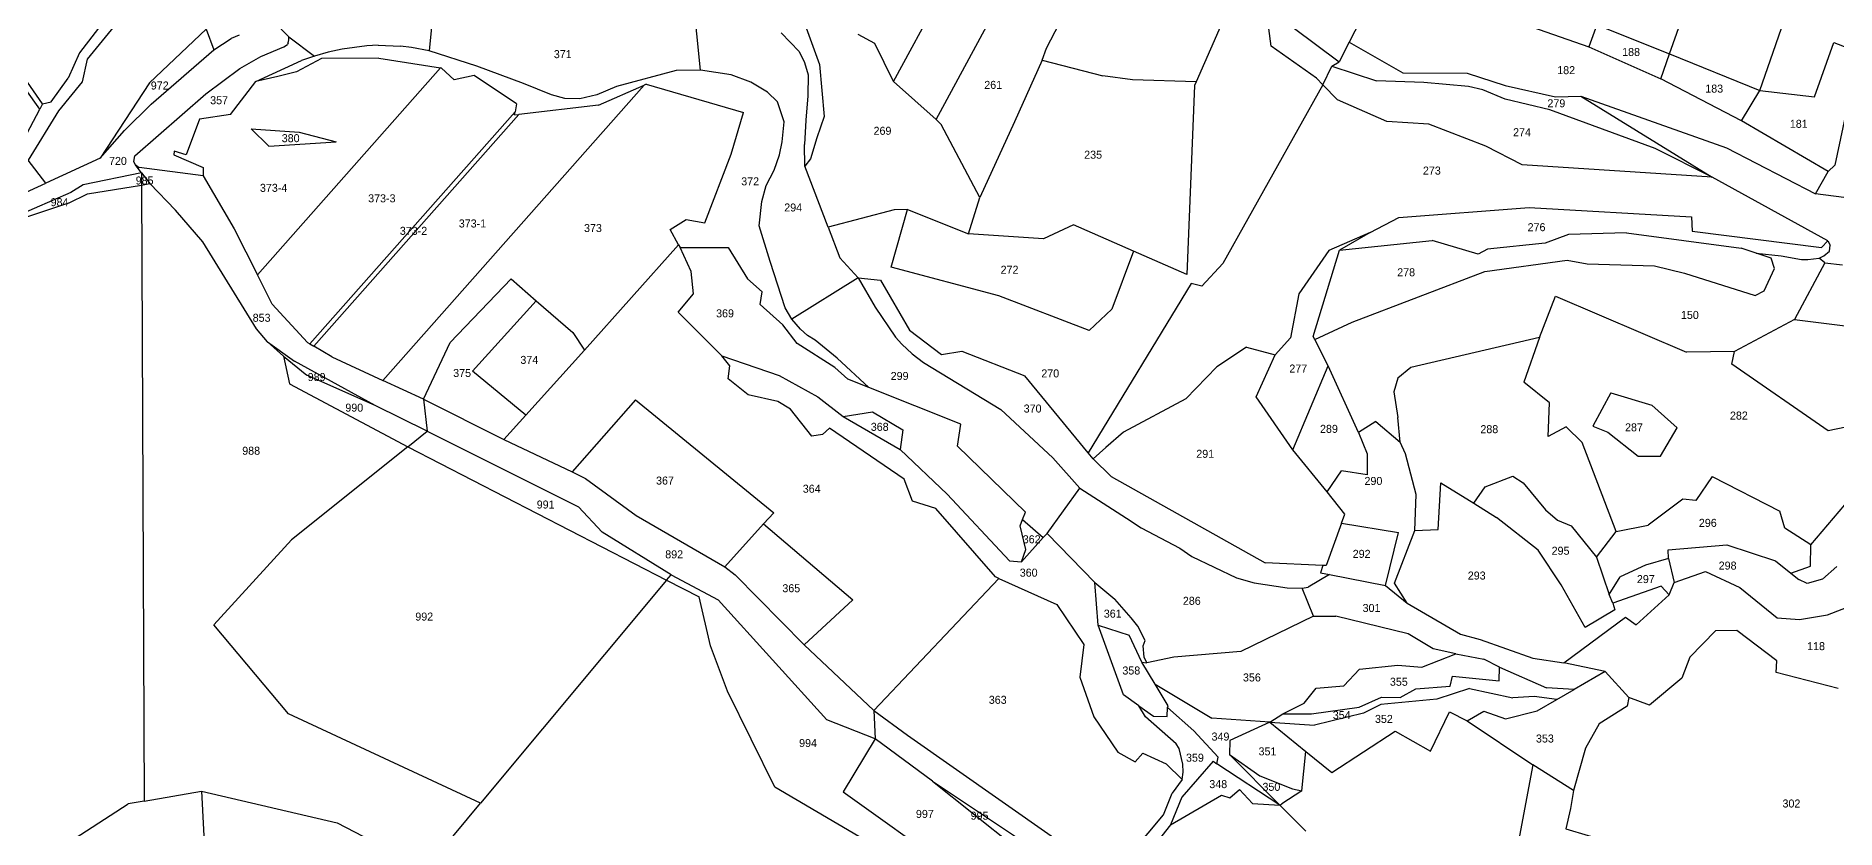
# Model space of a CAD drawing. Header units: metres. Extents: x 215851 to 218449, y 2702083 to 2704249.
# Drawn here: x 216972 to 217534, y 2703292 to 2703539 of the extents above; entities that cross this region are included whole.
import ezdxf
from ezdxf.enums import TextEntityAlignment as Align

# ---------------------------------------------------------------- set-up
doc = ezdxf.new("R2010")
doc.units = ezdxf.units.M

msp = doc.modelspace()

# ---------------------------------------------------------------- linework, layer by layer
at = {"layer": 'LIN'}
for p, q in [((217239.47, 2703525.01), (217278.72, 2703597.62)), ((217252.76, 2703513.2), (217292.01, 2703585.8)), ((217287.23, 2703535.44), (217306.57, 2703572.86)), ((217481.81, 2703533.67), (217495.65, 2703573.18)), ((217392.95, 2703559.03), (217381.75, 2703537.31)), ((217510.01, 2703522.3), (217524.31, 2703563.47)), ((217179.13, 2703528.62), (217176.37, 2703556.18)), ((217208.8, 2703551.11), (217216.26, 2703530.4)), ((217345.56, 2703551.51), (217333.96, 2703524.92)), ((216994.96, 2703546.68), (216985.22, 2703534.03)), ((216997.92, 2703544.57), (216987.54, 2703532.01)), ((217050.53, 2703539.04), (217045.76, 2703543.9)), ((217095.32, 2703544.14), (217094.41, 2703534.58)), ((217364.28, 2703541.93), (217378.6, 2703531.23)), ((217429.7, 2703545.19), (217456.59, 2703535.91)), ((217459.15, 2703542.79), (217456.59, 2703535.91)), ((217459.15, 2703542.79), (217481.81, 2703533.67)), ((216973.58, 2703518.12), (216960.48, 2703536.98)), ((217024.77, 2703541.43), (217007, 2703524.62)), ((217024.77, 2703541.43), (217027.16, 2703534.92)), ((217027.16, 2703534.92), (217032.57, 2703538.48)), ((217035.04, 2703539.49), (217032.57, 2703538.48)), ((217049.02, 2703535.88), (217050.1, 2703536.58)), ((217050.4, 2703537.15), (217050.1, 2703536.58)), ((217050.4, 2703537.15), (217050.54, 2703538.09)), ((217050.54, 2703538.09), (217050.53, 2703539.04)), ((217050.53, 2703539.04), (217058.53, 2703532.97)), ((217078.45, 2703536.43), (217074.92, 2703536.21)), ((217078.45, 2703536.43), (217085.47, 2703536.09)), ((217204.33, 2703540.27), (217209.99, 2703534.43)), ((217233.56, 2703536.88), (217228.36, 2703539.75)), ((217239.47, 2703525.01), (217233.56, 2703536.88)), ((217357.43, 2703536.11), (217356.65, 2703541.63)), ((217381.75, 2703537.31), (217378.6, 2703531.23)), ((217381.75, 2703537.31), (217398.49, 2703527.75)), ((217527.11, 2703520.29), (217533.12, 2703537.18)), ((217533.12, 2703537.18), (217540.92, 2703534.25)), ((216972.82, 2703516.47), (216958.84, 2703535.81)), ((216985.22, 2703534.03), (216981.62, 2703526.13)), ((216987.54, 2703532.01), (216985.97, 2703524.94)), ((217007.61, 2703517.97), (217027.16, 2703534.92)), ((217035.3, 2703529.1), (217041.84, 2703532.81)), ((217040.26, 2703525.02), (217054.52, 2703531.63)), ((217041.84, 2703532.81), (217049.02, 2703535.88)), ((217060.78, 2703532.2), (217052.91, 2703528.08)), ((217058.53, 2703532.97), (217054.52, 2703531.63)), ((217062.87, 2703534.18), (217058.53, 2703532.97)), ((217078.69, 2703532.33), (217060.78, 2703532.2)), ((217067.26, 2703535.19), (217062.87, 2703534.18)), ((217074.92, 2703536.21), (217067.26, 2703535.19)), ((217078.69, 2703532.33), (217097.93, 2703529.29)), ((217088.84, 2703535.69), (217085.47, 2703536.09)), ((217094.41, 2703534.58), (217088.84, 2703535.69)), ((217109.3, 2703529.89), (217094.41, 2703534.58)), ((217209.99, 2703534.43), (217211.65, 2703531.02)), ((217211.65, 2703531.02), (217212.82, 2703527.11)), ((217285.83, 2703531.69), (217277.21, 2703512.42)), ((217285.83, 2703531.69), (217287.23, 2703535.44)), ((217285.83, 2703531.69), (217304.85, 2703526.81)), ((217371.58, 2703526.12), (217357.43, 2703536.11)), ((217376.36, 2703529.82), (217378.6, 2703531.23)), ((217456.59, 2703535.91), (217479.08, 2703525.88)), ((217479.08, 2703525.88), (217481.81, 2703533.67)), ((217481.81, 2703533.67), (217510.01, 2703522.3)), ((217540.92, 2703534.25), (217533.47, 2703498.96)), ((216976.32, 2703518.74), (216981.62, 2703526.13)), ((217024.66, 2703521.17), (217035.3, 2703529.1)), ((217032.29, 2703514.73), (217040.26, 2703525.02)), ((217047.16, 2703526.61), (217040.26, 2703525.02)), ((217040.76, 2703464.7), (217097.93, 2703529.29)), ((217052.91, 2703528.08), (217047.16, 2703526.61)), ((217098.22, 2703529.25), (217097.93, 2703529.29)), ((217102.25, 2703525.58), (217098.22, 2703529.25)), ((217108.4, 2703526.9), (217102.25, 2703525.58)), ((217121.64, 2703518.04), (217108.4, 2703526.9)), ((217123.86, 2703524.39), (217109.3, 2703529.89)), ((217171.5, 2703528.48), (217152.94, 2703523.54)), ((217179.13, 2703528.62), (217171.5, 2703528.48)), ((217188.74, 2703527.19), (217179.13, 2703528.62)), ((217194.82, 2703524.83), (217188.74, 2703527.19)), ((217212.82, 2703527.11), (217212.68, 2703520.55)), ((217216.26, 2703530.4), (217217.76, 2703514.17)), ((217239.47, 2703525.01), (217252.76, 2703513.2)), ((217314.12, 2703525.63), (217304.85, 2703526.81)), ((217333.96, 2703524.92), (217314.12, 2703525.63)), ((217373.49, 2703523.97), (217371.58, 2703526.12)), ((217373.49, 2703523.97), (217376.36, 2703529.82)), ((217376.36, 2703529.82), (217390.29, 2703525.25)), ((217405.09, 2703524.76), (217390.29, 2703525.25)), ((217398.49, 2703527.75), (217418.58, 2703527.68)), ((217418.58, 2703527.68), (217430.45, 2703523.81)), ((217504.29, 2703512.83), (217479.08, 2703525.88)), ((216985.97, 2703524.94), (216978.6, 2703515.95)), ((217007, 2703524.62), (216991.62, 2703501.09)), ((217002.51, 2703501.91), (217024.66, 2703521.17)), ((217161.51, 2703523.94), (217079.92, 2703431.75)), ((217132.57, 2703520.86), (217123.86, 2703524.39)), ((217136.77, 2703519.73), (217132.57, 2703520.86)), ((217141.41, 2703519.67), (217136.77, 2703519.73)), ((217146.8, 2703520.86), (217141.41, 2703519.67)), ((217152.94, 2703523.54), (217146.8, 2703520.86)), ((217147.24, 2703517.69), (217161.51, 2703523.94)), ((217162.17, 2703524.23), (217161.51, 2703523.94)), ((217162.17, 2703524.23), (217192.59, 2703515.39)), ((217200.03, 2703521.75), (217194.82, 2703524.83)), ((217203.18, 2703518.7), (217200.03, 2703521.75)), ((217212.68, 2703520.55), (217212, 2703512.99)), ((217333.43, 2703523.85), (217330.99, 2703464.84)), ((217333.96, 2703524.92), (217333.43, 2703523.85)), ((217373.49, 2703523.97), (217342.31, 2703468.24)), ((217373.49, 2703523.97), (217378.12, 2703519.31)), ((217419.04, 2703523.51), (217405.09, 2703524.76)), ((217423.53, 2703522.46), (217419.04, 2703523.51)), ((217430.47, 2703519.54), (217423.53, 2703522.46)), ((217430.45, 2703523.81), (217446.14, 2703520.32)), ((217444.43, 2703516.22), (217430.47, 2703519.54)), ((217446.14, 2703520.32), (217454.08, 2703520.49)), ((217454.08, 2703520.49), (217499.55, 2703504.38)), ((217454.08, 2703520.49), (217495.1, 2703495.23)), ((217504.29, 2703512.83), (217510.01, 2703522.3)), ((217510.01, 2703522.3), (217527.11, 2703520.29)), ((216963.72, 2703499.23), (216972.82, 2703516.47)), ((216978.6, 2703515.95), (216969.15, 2703500.51)), ((216973.58, 2703518.12), (216972.82, 2703516.47)), ((216973.58, 2703518.12), (216976.32, 2703518.74)), ((216999.28, 2703509.73), (217007.61, 2703517.97)), ((217032.29, 2703514.73), (217022.63, 2703513.27)), ((217057.1, 2703443.17), (217121.23, 2703515.63)), ((217058.36, 2703442.43), (217122.41, 2703514.79)), ((217121.06, 2703514.64), (217121.23, 2703515.63)), ((217121.06, 2703514.64), (217122.41, 2703514.79)), ((217121.64, 2703518.04), (217121.23, 2703515.63)), ((217147.24, 2703517.69), (217122.41, 2703514.79)), ((217188.72, 2703502.37), (217192.59, 2703515.39)), ((217205.27, 2703512.49), (217203.18, 2703518.7)), ((217217.76, 2703514.17), (217215.51, 2703507.48)), ((217393.48, 2703512.56), (217378.12, 2703519.31)), ((217477.3, 2703504.14), (217444.43, 2703516.22)), ((216991.62, 2703501.09), (216999.28, 2703509.73)), ((217022.63, 2703513.27), (217018.49, 2703502.22)), ((217044.3, 2703504.91), (217038.78, 2703510.27)), ((217038.78, 2703510.27), (217053.75, 2703509.25)), ((217053.75, 2703509.25), (217065.36, 2703506.26)), ((217204.65, 2703506.25), (217205.27, 2703512.49)), ((217212, 2703512.99), (217211.6, 2703505.42)), ((217254.27, 2703511.62), (217252.76, 2703513.2)), ((217266.34, 2703488.86), (217254.27, 2703511.62)), ((217277.21, 2703512.42), (217266.34, 2703488.86)), ((217406.59, 2703511.7), (217393.48, 2703512.56)), ((217424.39, 2703504.91), (217406.59, 2703511.7)), ((217531.38, 2703496.99), (217504.29, 2703512.83)), ((217014.77, 2703503.28), (217014.64, 2703502.17)), ((217018.49, 2703502.22), (217014.77, 2703503.28)), ((217044.3, 2703504.91), (217065.36, 2703506.26)), ((217203.82, 2703502.19), (217204.65, 2703506.25)), ((217211.69, 2703498.68), (217211.6, 2703505.42)), ((217215.51, 2703507.48), (217213.47, 2703500.89)), ((217435.77, 2703499.06), (217424.39, 2703504.91)), ((217495.1, 2703495.23), (217477.3, 2703504.14)), ((217499.55, 2703504.38), (217527.4, 2703490.04)), ((216974.61, 2703493.32), (216969.15, 2703500.51)), ((216991.62, 2703501.09), (216974.61, 2703493.32)), ((217002.13, 2703500.06), (217002.51, 2703501.91)), ((217002.53, 2703499.16), (217002.13, 2703500.06)), ((217004.58, 2703496.51), (217002.53, 2703499.16)), ((217002.53, 2703499.16), (217003.8, 2703498.2)), ((217023.77, 2703495.62), (217003.8, 2703498.2)), ((217014.64, 2703502.17), (217023.79, 2703498.24)), ((217023.79, 2703498.24), (217023.77, 2703495.62)), ((217180.54, 2703480.98), (217188.72, 2703502.37)), ((217199.68, 2703492.6), (217202.14, 2703497.34)), ((217202.14, 2703497.34), (217203.82, 2703502.19)), ((217213.47, 2703500.89), (217211.69, 2703498.68)), ((217219.04, 2703479.55), (217211.69, 2703498.68)), ((217495.1, 2703495.23), (217435.77, 2703499.06)), ((217527.4, 2703490.04), (217531.38, 2703496.99)), ((217531.38, 2703496.99), (217533.47, 2703498.96)), ((216963.35, 2703488.17), (216974.61, 2703493.32)), ((216986.28, 2703492.81), (216982.44, 2703490.39)), ((217004.58, 2703496.51), (216986.28, 2703492.81)), ((216987.72, 2703490.05), (217004.58, 2703492.67)), ((217004.58, 2703496.51), (217004.58, 2703492.67)), ((217004.58, 2703496.51), (217007.14, 2703493.25)), ((217004.58, 2703492.67), (217007.14, 2703493.25)), ((217004.58, 2703492.67), (217005.42, 2703300.47)), ((217007.14, 2703493.25), (217015.21, 2703484.93)), ((217023.77, 2703495.62), (217033.51, 2703479.03)), ((217198.27, 2703487.62), (217199.68, 2703492.6)), ((217531.2, 2703475.32), (217495.1, 2703495.23)), ((216982.44, 2703490.39), (216952.47, 2703477.36)), ((216981.74, 2703487.09), (216952.47, 2703477.36)), ((216981.74, 2703487.09), (216987.72, 2703490.05)), ((217197.5, 2703480.04), (217198.27, 2703487.62)), ((217262.86, 2703477.52), (217266.34, 2703488.86)), ((217397.22, 2703482.6), (217438.01, 2703485.71)), ((217438.01, 2703485.71), (217488.71, 2703482.82)), ((217550.5, 2703486.97), (217527.4, 2703490.04)), ((217023.71, 2703475.02), (217015.21, 2703484.93)), ((217169.64, 2703478.89), (217174.63, 2703482.03)), ((217174.63, 2703482.03), (217180.54, 2703480.98)), ((217200.93, 2703468.92), (217197.5, 2703480.04)), ((217239.59, 2703484.98), (217219.04, 2703479.55)), ((217238.71, 2703467.06), (217243.76, 2703485.06)), ((217243.76, 2703485.06), (217239.59, 2703484.98)), ((217243.76, 2703485.06), (217262.86, 2703477.52)), ((217295.66, 2703480.29), (217286.26, 2703475.98)), ((217314.42, 2703472.08), (217295.66, 2703480.29)), ((217388.27, 2703477.9), (217397.22, 2703482.6)), ((217488.71, 2703482.82), (217488.85, 2703478.37)), ((217040.41, 2703447.88), (217023.71, 2703475.02)), ((217033.51, 2703479.03), (217040.76, 2703464.7)), ((217172.3, 2703474.06), (217169.64, 2703478.89)), ((217219.04, 2703479.55), (217222.67, 2703470.05)), ((217286.26, 2703475.98), (217262.86, 2703477.52)), ((217388.27, 2703477.9), (217375.44, 2703472.31)), ((217388.27, 2703477.9), (217378.68, 2703472.46)), ((217378.68, 2703472.46), (217407.63, 2703475.4)), ((217421.99, 2703471.22), (217407.63, 2703475.4)), ((217442.98, 2703474.61), (217424.99, 2703472.73)), ((217450.29, 2703477.31), (217442.98, 2703474.61)), ((217468.4, 2703477.85), (217450.29, 2703477.31)), ((217468.4, 2703477.85), (217504.22, 2703473.03)), ((217488.85, 2703478.37), (217529.32, 2703473.25)), ((217529.32, 2703473.25), (217531.2, 2703475.32)), ((217531.2, 2703475.32), (217531.96, 2703473.94)), ((217142.87, 2703441.21), (217172.3, 2703474.06)), ((217172.3, 2703474.06), (217172.77, 2703473.23)), ((217176.23, 2703465.77), (217172.77, 2703473.23)), ((217172.77, 2703473.23), (217187.8, 2703473.22)), ((217187.8, 2703473.22), (217193.79, 2703463.48)), ((217205.58, 2703454.46), (217200.93, 2703468.92)), ((217222.67, 2703470.05), (217228.35, 2703463.81)), ((217314.42, 2703472.08), (217307.64, 2703454.03)), ((217330.99, 2703464.84), (217314.42, 2703472.08)), ((217375.44, 2703472.31), (217366.01, 2703458.77)), ((217370.48, 2703445.5), (217378.68, 2703472.46)), ((217424.99, 2703472.73), (217421.99, 2703471.22)), ((217424.12, 2703465.72), (217449.85, 2703469.3)), ((217449.85, 2703469.3), (217456.06, 2703468.2)), ((217508.83, 2703471.47), (217504.22, 2703473.03)), ((217513.53, 2703469.88), (217508.83, 2703471.47)), ((217508.83, 2703471.47), (217516.7, 2703470.68)), ((217514.63, 2703466.72), (217513.53, 2703469.88)), ((217516.7, 2703470.68), (217523.03, 2703469.54)), ((217523.03, 2703469.54), (217524.99, 2703469.47)), ((217524.99, 2703469.47), (217528.5, 2703469.97)), ((217528.5, 2703469.97), (217529.96, 2703470.62)), ((217530.27, 2703468.47), (217528.5, 2703469.97)), ((217529.96, 2703470.62), (217531.75, 2703472.12)), ((217531.75, 2703472.12), (217531.96, 2703473.94)), ((217045.38, 2703455.58), (217040.76, 2703464.7)), ((217100.92, 2703443.61), (217120.05, 2703463.51)), ((217120.05, 2703463.51), (217127.84, 2703456.57)), ((217176.97, 2703458.75), (217176.23, 2703465.77)), ((217198.35, 2703459.37), (217193.79, 2703463.48)), ((217228.35, 2703463.81), (217207.66, 2703450.89)), ((217228.35, 2703463.81), (217235.37, 2703463.05)), ((217228.35, 2703463.81), (217233.66, 2703454.62)), ((217272.35, 2703458.2), (217238.71, 2703467.06)), ((217342.31, 2703468.24), (217335.72, 2703461.19)), ((217382.7, 2703449.97), (217424.12, 2703465.72)), ((217456.06, 2703468.2), (217477.09, 2703467.52)), ((217477.09, 2703467.52), (217486.53, 2703465.23)), ((217486.53, 2703465.23), (217508.59, 2703458.3)), ((217511.34, 2703459.75), (217514.63, 2703466.72)), ((217530.27, 2703468.47), (217520.85, 2703450.79)), ((217530.27, 2703468.47), (217535.82, 2703467.81)), ((217172.19, 2703453.11), (217176.97, 2703458.75)), ((217197.75, 2703455.48), (217198.35, 2703459.37)), ((217235.37, 2703463.05), (217244.47, 2703447.42)), ((217300.56, 2703447.31), (217272.35, 2703458.2)), ((217332.36, 2703461.98), (217300.26, 2703409.19)), ((217335.72, 2703461.19), (217332.36, 2703461.98)), ((217366.01, 2703458.77), (217363.43, 2703445.08)), ((217441.19, 2703445.21), (217446.14, 2703458.11)), ((217446.14, 2703458.11), (217487.09, 2703440.59)), ((217508.59, 2703458.3), (217511.34, 2703459.75)), ((217045.38, 2703455.58), (217056.4, 2703443.59)), ((217127.84, 2703456.57), (217107.92, 2703434.63)), ((217127.84, 2703456.57), (217139.25, 2703446.71)), ((217185.85, 2703439.43), (217172.19, 2703453.11)), ((217204.83, 2703449.09), (217197.75, 2703455.48)), ((217207.66, 2703450.89), (217205.58, 2703454.46)), ((217233.66, 2703454.62), (217240.08, 2703445.26)), ((217307.64, 2703454.03), (217300.56, 2703447.31)), ((217043.9, 2703443.77), (217040.41, 2703447.88)), ((217139.25, 2703446.71), (217142.87, 2703441.21)), ((217209.35, 2703443.33), (217204.83, 2703449.09)), ((217210.36, 2703447.75), (217207.66, 2703450.89)), ((217212.59, 2703445.83), (217210.36, 2703447.75)), ((217244.47, 2703447.42), (217254.42, 2703439.89)), ((217371.02, 2703444.51), (217382.7, 2703449.97)), ((217520.85, 2703450.79), (217502.11, 2703440.83)), ((217520.85, 2703450.79), (217539.95, 2703448.43)), ((217048.94, 2703439.29), (217043.9, 2703443.77)), ((217043.9, 2703443.77), (217052.38, 2703437.78)), ((217056.4, 2703443.59), (217057.1, 2703443.17)), ((217057.1, 2703443.17), (217058.36, 2703442.43)), ((217063.97, 2703439.1), (217058.36, 2703442.43)), ((217092.63, 2703425.9), (217100.92, 2703443.61)), ((217142.87, 2703441.21), (217124.56, 2703420.9)), ((217221.09, 2703435.83), (217209.35, 2703443.33)), ((217214.93, 2703444.33), (217212.59, 2703445.83)), ((217221.85, 2703438.68), (217214.93, 2703444.33)), ((217240.08, 2703445.26), (217242.05, 2703443.06)), ((217242.05, 2703443.06), (217245.27, 2703440.05)), ((217254.42, 2703439.89), (217260.76, 2703440.85)), ((217260.76, 2703440.85), (217280.48, 2703433.16)), ((217349.72, 2703442.1), (217340.46, 2703436.03)), ((217349.72, 2703442.1), (217358.68, 2703439.79)), ((217358.68, 2703439.79), (217363.43, 2703445.08)), ((217371.02, 2703444.51), (217370.48, 2703445.5)), ((217375.21, 2703436.31), (217371.02, 2703444.51)), ((217441.19, 2703445.21), (217400.98, 2703435.76)), ((217441.19, 2703445.21), (217436.27, 2703431.23)), ((217502.11, 2703440.83), (217487.09, 2703440.59)), ((217501.23, 2703436.79), (217502.11, 2703440.83)), ((217048.94, 2703439.29), (217050.8, 2703430.7)), ((217048.94, 2703439.29), (217056.17, 2703433.43)), ((217077.52, 2703423.91), (217052.38, 2703437.78)), ((217063.97, 2703439.1), (217079.92, 2703431.75)), ((217188.35, 2703436.33), (217185.85, 2703439.43)), ((217185.85, 2703439.43), (217203.76, 2703433.25)), ((217187.74, 2703432.29), (217188.35, 2703436.33)), ((217225.11, 2703432.17), (217221.09, 2703435.83)), ((217231.76, 2703429.53), (217221.85, 2703438.68)), ((217245.27, 2703440.05), (217248.75, 2703437.34)), ((217248.75, 2703437.34), (217272.93, 2703422.69)), ((217340.46, 2703436.03), (217330.75, 2703426.04)), ((217352.69, 2703426.64), (217358.68, 2703439.79)), ((217364.2, 2703410.13), (217375.21, 2703436.31)), ((217384.64, 2703415.47), (217375.21, 2703436.31)), ((217400.98, 2703435.76), (217396.94, 2703432.42)), ((217531.33, 2703416), (217501.23, 2703436.79)), ((217050.8, 2703430.7), (217087.69, 2703411.05)), ((217077.52, 2703423.91), (217056.17, 2703433.43)), ((217092.63, 2703425.9), (217079.92, 2703431.75)), ((217124.56, 2703420.9), (217107.92, 2703434.63)), ((217194.01, 2703427.27), (217187.74, 2703432.29)), ((217203.76, 2703433.25), (217215.8, 2703426.61)), ((217231.76, 2703429.53), (217225.11, 2703432.17)), ((217260.46, 2703418.07), (217231.76, 2703429.53)), ((217300.26, 2703409.19), (217280.48, 2703433.16)), ((217396.94, 2703432.42), (217395.7, 2703428.23)), ((217444.32, 2703424.78), (217436.27, 2703431.23)), ((217093.78, 2703415.92), (217077.52, 2703423.91)), ((217092.63, 2703425.9), (217117.76, 2703413.35)), ((217092.63, 2703425.9), (217093.78, 2703415.92)), ((217158.83, 2703425.75), (217139.02, 2703403.19)), ((217158.83, 2703425.75), (217202.03, 2703390.48)), ((217203.33, 2703425.14), (217194.01, 2703427.27)), ((217207.26, 2703422.78), (217203.33, 2703425.14)), ((217215.8, 2703426.61), (217223.74, 2703420.47)), ((217330.75, 2703426.04), (217311.29, 2703415.65)), ((217364.2, 2703410.13), (217352.69, 2703426.64)), ((217395.7, 2703428.23), (217396.93, 2703420.23)), ((217443.85, 2703414.29), (217444.32, 2703424.78)), ((217463.44, 2703427.84), (217457.82, 2703417.46)), ((217463.44, 2703427.84), (217476.28, 2703424.04)), ((217484.22, 2703416.96), (217476.28, 2703424.04)), ((217117.76, 2703413.35), (217124.56, 2703420.9)), ((217213.87, 2703414.35), (217207.26, 2703422.78)), ((217223.74, 2703420.47), (217232.88, 2703422)), ((217223.74, 2703420.47), (217241.53, 2703410.22)), ((217232.88, 2703422), (217242.36, 2703416.3)), ((217272.93, 2703422.69), (217289.18, 2703407.62)), ((217390.07, 2703418.93), (217384.64, 2703415.47)), ((217390.07, 2703418.93), (217397.66, 2703412.5)), ((217397.66, 2703412.5), (217396.93, 2703420.23)), ((217549.52, 2703419.81), (217531.33, 2703416)), ((217087.69, 2703411.05), (217093.78, 2703415.92)), ((217093.78, 2703415.92), (217141.02, 2703392.34)), ((217117.76, 2703413.35), (217139.02, 2703403.19)), ((217217.28, 2703414.93), (217213.87, 2703414.35)), ((217219.45, 2703416.83), (217217.28, 2703414.93)), ((217242.74, 2703400.96), (217219.45, 2703416.83)), ((217242.36, 2703416.3), (217241.53, 2703410.22)), ((217259.38, 2703411.26), (217260.46, 2703418.07)), ((217311.29, 2703415.65), (217305.69, 2703410.85)), ((217384.64, 2703415.47), (217387.41, 2703408.88)), ((217449.56, 2703417.28), (217443.85, 2703414.29)), ((217454.52, 2703412.43), (217449.56, 2703417.28)), ((217457.82, 2703417.46), (217462.49, 2703415.57)), ((217462.49, 2703415.57), (217471.97, 2703408.13)), ((217478.97, 2703408.11), (217484.22, 2703416.96)), ((217087.69, 2703411.05), (217051.39, 2703382.04)), ((217087.69, 2703411.05), (217168.52, 2703369.4)), ((217241.53, 2703410.22), (217256.17, 2703396.27)), ((217280.65, 2703390.61), (217259.38, 2703411.26)), ((217289.18, 2703407.62), (217297.63, 2703398.15)), ((217301.81, 2703407.3), (217300.26, 2703409.19)), ((217305.69, 2703410.85), (217301.81, 2703407.3)), ((217301.81, 2703407.3), (217307.37, 2703401.77)), ((217374.86, 2703396.99), (217364.2, 2703410.13)), ((217387.41, 2703408.88), (217387.4, 2703402.34)), ((217399.38, 2703408.83), (217397.66, 2703412.5)), ((217402.69, 2703396.14), (217399.38, 2703408.83)), ((217465.17, 2703384.62), (217454.52, 2703412.43)), ((217471.97, 2703408.13), (217478.97, 2703408.11)), ((217139.02, 2703403.19), (217143.23, 2703401.2)), ((217307.37, 2703401.77), (217355.47, 2703374.86)), ((217374.86, 2703396.99), (217379.3, 2703403.5)), ((217387.4, 2703402.34), (217379.3, 2703403.5)), ((217424.23, 2703398.54), (217432.89, 2703401.86)), ((217432.89, 2703401.86), (217436.14, 2703399.79)), ((217495.09, 2703401.83), (217490, 2703394.3)), ((217495.09, 2703401.83), (217516.3, 2703390.93)), ((217525.92, 2703380.44), (217543.65, 2703401.29)), ((217143.23, 2703401.2), (217159.06, 2703389.62)), ((217245.38, 2703394.13), (217242.74, 2703400.96)), ((217256.17, 2703396.27), (217275.68, 2703375.45)), ((217287.39, 2703384.04), (217297.63, 2703398.15)), ((217297.63, 2703398.15), (217312.17, 2703388.81)), ((217380.4, 2703390.01), (217374.86, 2703396.99)), ((217402.21, 2703384.92), (217402.69, 2703396.14)), ((217409.53, 2703385.26), (217410.41, 2703399.85)), ((217410.41, 2703399.85), (217420.7, 2703393.45)), ((217420.7, 2703393.45), (217424.23, 2703398.54)), ((217436.14, 2703399.79), (217443.09, 2703391.4)), ((217148.39, 2703384.45), (217141.02, 2703392.34)), ((217198.79, 2703386.98), (217202.03, 2703390.48)), ((217252.65, 2703391.82), (217245.38, 2703394.13)), ((217271.29, 2703370.42), (217252.65, 2703391.82)), ((217279.72, 2703388.31), (217280.65, 2703390.61)), ((217420.7, 2703393.45), (217427.81, 2703389.03)), ((217443.09, 2703391.4), (217446.83, 2703388.13)), ((217486, 2703394.7), (217475.12, 2703386.56)), ((217490, 2703394.3), (217486, 2703394.7)), ((217517.82, 2703385.63), (217516.3, 2703390.93)), ((217169.96, 2703371.13), (217148.39, 2703384.45)), ((217159.06, 2703389.62), (217186.72, 2703373.63)), ((217186.72, 2703373.63), (217198.79, 2703386.98)), ((217198.79, 2703386.98), (217226.71, 2703363.3)), ((217278.94, 2703386.37), (217279.72, 2703388.31)), ((217280.75, 2703378.97), (217278.94, 2703386.37)), ((217279.72, 2703388.31), (217286.22, 2703382.75)), ((217312.17, 2703388.81), (217316.81, 2703385.74)), ((217316.81, 2703385.74), (217328.84, 2703379.41)), ((217379.38, 2703387.21), (217374.59, 2703374.02)), ((217379.38, 2703387.21), (217380.4, 2703390.01)), ((217379.38, 2703387.21), (217397.12, 2703384.31)), ((217395.87, 2703368.48), (217402.21, 2703384.92)), ((217402.21, 2703384.92), (217409.53, 2703385.26)), ((217440.77, 2703378.81), (217427.81, 2703389.03)), ((217446.83, 2703388.13), (217451.13, 2703386.35)), ((217451.13, 2703386.35), (217458.96, 2703376.56)), ((217458.96, 2703376.56), (217465.17, 2703384.62)), ((217465.17, 2703384.62), (217475.12, 2703386.56)), ((217525.92, 2703380.44), (217517.82, 2703385.63)), ((217027.17, 2703355.46), (217051.39, 2703382.04)), ((217279.41, 2703375.14), (217286.22, 2703382.75)), ((217279.41, 2703375.14), (217280.75, 2703378.97)), ((217287.39, 2703384.04), (217286.22, 2703382.75)), ((217302.27, 2703368.73), (217287.39, 2703384.04)), ((217328.84, 2703379.41), (217332.62, 2703376.8)), ((217393.09, 2703367.77), (217397.12, 2703384.31)), ((217447.94, 2703367.93), (217440.77, 2703378.81)), ((217481.35, 2703378.92), (217499.67, 2703380.4)), ((217481.52, 2703376.19), (217481.35, 2703378.92)), ((217499.67, 2703380.4), (217514.9, 2703375.42)), ((217525.85, 2703373.77), (217525.92, 2703380.44)), ((217186.72, 2703373.63), (217189.93, 2703371.1)), ((217275.68, 2703375.45), (217279.41, 2703375.14)), ((217332.62, 2703376.8), (217346.53, 2703370.18)), ((217373.55, 2703374.02), (217355.47, 2703374.86)), ((217373.55, 2703374.02), (217372.81, 2703371.72)), ((217374.59, 2703374.02), (217373.55, 2703374.02)), ((217458.96, 2703376.56), (217462.95, 2703364.92)), ((217474.29, 2703374.09), (217466.42, 2703370.5)), ((217481.52, 2703376.19), (217474.29, 2703374.09)), ((217481.52, 2703376.19), (217483.27, 2703368.71)), ((217514.9, 2703375.42), (217519.7, 2703371.65)), ((217519.7, 2703371.65), (217525.85, 2703373.77)), ((217534.09, 2703373.66), (217529.59, 2703369.69)), ((217168.52, 2703369.4), (217110.43, 2703299.83)), ((217168.52, 2703369.4), (217169.96, 2703371.13)), ((217168.52, 2703369.4), (217178.69, 2703364.23)), ((217169.96, 2703371.13), (217184.65, 2703363.31)), ((217211.49, 2703349.21), (217189.93, 2703371.1)), ((217233.26, 2703328.71), (217272.35, 2703369.95)), ((217272.35, 2703369.95), (217271.29, 2703370.42)), ((217272.35, 2703369.95), (217290.39, 2703361.84)), ((217303.38, 2703355.34), (217302.27, 2703368.73)), ((217302.27, 2703368.73), (217308.6, 2703363.53)), ((217346.53, 2703370.18), (217352.09, 2703368.63)), ((217352.09, 2703368.63), (217362.4, 2703366.98)), ((217375.55, 2703371.19), (217368.94, 2703367.27)), ((217372.81, 2703371.72), (217375.55, 2703371.19)), ((217375.55, 2703371.19), (217393.09, 2703367.77)), ((217393.09, 2703367.77), (217399.81, 2703362.21)), ((217399.81, 2703362.21), (217395.87, 2703368.48)), ((217455.49, 2703354.61), (217447.94, 2703367.93)), ((217462.95, 2703364.92), (217466.42, 2703370.5)), ((217479.16, 2703367.59), (217464.12, 2703362.23)), ((217481.7, 2703364.81), (217479.16, 2703367.59)), ((217481.7, 2703364.81), (217483.27, 2703368.71)), ((217483.27, 2703368.71), (217493.09, 2703372.14)), ((217493.09, 2703372.14), (217503.74, 2703367.13)), ((217519.7, 2703371.65), (217522.15, 2703369.68)), ((217524.78, 2703368.34), (217522.15, 2703369.68)), ((217529.59, 2703369.69), (217524.78, 2703368.34)), ((217182.27, 2703348.93), (217178.69, 2703364.23)), ((217218.63, 2703325.87), (217184.65, 2703363.31)), ((217226.71, 2703363.3), (217211.49, 2703349.21)), ((217313.68, 2703357.71), (217308.6, 2703363.53)), ((217362.4, 2703366.98), (217367.08, 2703366.94)), ((217367.08, 2703366.94), (217368.94, 2703367.27)), ((217370.6, 2703358.23), (217367.08, 2703366.94)), ((217399.81, 2703362.21), (217416.49, 2703352.6)), ((217464.12, 2703362.23), (217462.95, 2703364.92)), ((217464.12, 2703362.23), (217464.77, 2703360.21)), ((217471.43, 2703355.47), (217481.7, 2703364.81)), ((217503.74, 2703367.13), (217515.44, 2703357.69)), ((217531.12, 2703358.58), (217540.3, 2703362.15)), ((217290.39, 2703361.84), (217298.92, 2703349.32)), ((217315.78, 2703355.1), (217313.68, 2703357.71)), ((217370.6, 2703358.23), (217347.89, 2703347.14)), ((217370.6, 2703358.23), (217377.55, 2703358.2)), ((217400.16, 2703352.68), (217377.55, 2703358.2)), ((217448.78, 2703343.67), (217468.08, 2703357.86)), ((217464.77, 2703360.21), (217455.49, 2703354.61)), ((217468.08, 2703357.86), (217471.43, 2703355.47)), ((217515.44, 2703357.69), (217522.37, 2703357.15)), ((217522.37, 2703357.15), (217531.12, 2703358.58)), ((217050.49, 2703327.68), (217027.17, 2703355.46)), ((217311.26, 2703333.65), (217303.38, 2703355.34)), ((217303.38, 2703355.34), (217313.03, 2703352.28)), ((217316.97, 2703343.82), (217313.03, 2703352.28)), ((217317.98, 2703350.56), (217315.78, 2703355.1)), ((217407.96, 2703347.98), (217400.16, 2703352.68)), ((217416.49, 2703352.6), (217422.7, 2703350.9)), ((217422.7, 2703350.9), (217439.13, 2703345.05)), ((217496.12, 2703353.66), (217488.11, 2703345.36)), ((217502.8, 2703353.67), (217496.12, 2703353.66)), ((217515.37, 2703344.25), (217502.8, 2703353.67)), ((217187.6, 2703334.83), (217182.27, 2703348.93)), ((217211.49, 2703349.21), (217233.26, 2703328.71)), ((217298.92, 2703349.32), (217297.61, 2703339.17)), ((217317.44, 2703348.89), (217317.98, 2703350.56)), ((217317.71, 2703345.44), (217317.44, 2703348.89)), ((217318.54, 2703343.67), (217317.71, 2703345.44)), ((217326.93, 2703345.42), (217318.54, 2703343.67)), ((217347.89, 2703347.14), (217326.93, 2703345.42)), ((217404.41, 2703342.22), (217415.03, 2703346.42)), ((217415.03, 2703346.42), (217407.96, 2703347.98)), ((217415.03, 2703346.42), (217423.8, 2703344.75)), ((217488.11, 2703345.36), (217485.64, 2703338.88)), ((217321.14, 2703336.95), (217316.97, 2703343.82)), ((217316.97, 2703343.82), (217318.54, 2703343.67)), ((217380.08, 2703336.47), (217385.02, 2703341.62)), ((217385.02, 2703341.62), (217396.99, 2703342.93)), ((217396.99, 2703342.93), (217404.41, 2703342.22)), ((217413.27, 2703336.32), (217414.01, 2703339.44)), ((217414.01, 2703339.44), (217428.63, 2703338.03)), ((217428.73, 2703342.32), (217423.8, 2703344.75)), ((217428.63, 2703338.03), (217428.73, 2703342.32)), ((217428.73, 2703342.32), (217443.35, 2703335.83)), ((217439.13, 2703345.05), (217448.78, 2703343.67)), ((217461.69, 2703340.88), (217448.78, 2703343.67)), ((217461.69, 2703340.88), (217452.01, 2703335.31)), ((217469.14, 2703332.8), (217461.69, 2703340.88)), ((217515.1, 2703340.64), (217515.37, 2703344.25)), ((217534.47, 2703335.66), (217515.1, 2703340.64)), ((217202.31, 2703304.82), (217187.6, 2703334.83)), ((217297.61, 2703339.17), (217302.02, 2703326.77)), ((217325.22, 2703330.24), (217321.14, 2703336.95)), ((217321.14, 2703336.95), (217338.82, 2703326.38)), ((217367.74, 2703331.07), (217371.47, 2703335.75)), ((217371.47, 2703335.75), (217380.08, 2703336.47)), ((217397.67, 2703332.81), (217402.54, 2703335.5)), ((217402.54, 2703335.5), (217413.27, 2703336.32)), ((217419.29, 2703335.58), (217409.17, 2703332.28)), ((217419.29, 2703335.58), (217432.87, 2703332.74)), ((217452.01, 2703335.31), (217443.35, 2703335.83)), ((217446.58, 2703332.19), (217452.01, 2703335.31)), ((217485.64, 2703338.88), (217475.51, 2703330.45)), ((217233.26, 2703328.71), (217243.82, 2703321)), ((217233.26, 2703328.71), (217233.7, 2703319.9)), ((217316.1, 2703330.2), (217311.26, 2703333.65)), ((217318.18, 2703326.78), (217316.1, 2703330.2)), ((217316.1, 2703330.2), (217320.59, 2703327)), ((217324.88, 2703326.9), (217325.02, 2703329.69)), ((217325.02, 2703329.69), (217325.22, 2703330.24)), ((217325.02, 2703329.69), (217333.2, 2703322.39)), ((217360.98, 2703327.75), (217367.74, 2703331.07)), ((217369.93, 2703327.68), (217384.91, 2703329.78)), ((217384.91, 2703329.78), (217391.8, 2703332.94)), ((217391.6, 2703330.61), (217386.19, 2703327.9)), ((217409.17, 2703332.28), (217391.6, 2703330.61)), ((217391.8, 2703332.94), (217397.67, 2703332.81)), ((217407.11, 2703316.05), (217413.1, 2703328.35)), ((217413.1, 2703328.35), (217418.61, 2703325.52)), ((217418.61, 2703325.52), (217423.78, 2703328.59)), ((217423.78, 2703328.59), (217430.6, 2703326.15)), ((217430.6, 2703326.15), (217440.5, 2703328.69)), ((217439.55, 2703333.16), (217432.87, 2703332.74)), ((217446.58, 2703332.19), (217439.55, 2703333.16)), ((217440.5, 2703328.69), (217446.58, 2703332.19)), ((217468.59, 2703330.08), (217459.83, 2703324.55)), ((217469.14, 2703332.8), (217468.59, 2703330.08)), ((217475.51, 2703330.45), (217469.14, 2703332.8)), ((217110.43, 2703299.83), (217050.49, 2703327.68)), ((217233.7, 2703319.9), (217218.63, 2703325.87)), ((217302.02, 2703326.77), (217309.54, 2703315.76)), ((217327.7, 2703318.36), (217318.18, 2703326.78)), ((217320.59, 2703327), (217324.88, 2703326.9)), ((217356.92, 2703325.12), (217338.82, 2703326.38)), ((217356.92, 2703325.12), (217344.52, 2703319.37)), ((217356.92, 2703325.12), (217360.98, 2703327.75)), ((217356.92, 2703325.12), (217368.23, 2703315.97)), ((217356.92, 2703325.12), (217370.9, 2703324.13)), ((217360.98, 2703327.75), (217369.93, 2703327.68)), ((217386.19, 2703327.9), (217370.9, 2703324.13)), ((217418.61, 2703325.52), (217439.11, 2703311.84)), ((217459.83, 2703324.55), (217455.57, 2703316.96)), ((217233.7, 2703319.9), (217223.71, 2703303.39)), ((217251.6, 2703306.69), (217233.7, 2703319.9)), ((217243.82, 2703321), (217307.32, 2703276.62)), ((217328.6, 2703316.87), (217327.7, 2703318.36)), ((217340.8, 2703314.2), (217333.2, 2703322.39)), ((217344.52, 2703319.37), (217344.41, 2703315.03)), ((217376.34, 2703309.42), (217396.11, 2703322.32)), ((217396.11, 2703322.32), (217407.11, 2703316.05)), ((217455.57, 2703316.96), (217451.86, 2703303.81)), ((217309.54, 2703315.76), (217314.88, 2703312.74)), ((217314.88, 2703312.74), (217317.26, 2703315.48)), ((217317.26, 2703315.48), (217324.61, 2703312.13)), ((217324.61, 2703312.13), (217329.61, 2703307.22)), ((217329.79, 2703312.02), (217328.6, 2703316.87)), ((217339.23, 2703312.95), (217329.53, 2703301.69)), ((217329.91, 2703309.45), (217329.79, 2703312.02)), ((217339.23, 2703312.95), (217340.45, 2703312.14)), ((217340.45, 2703312.14), (217340.8, 2703314.2)), ((217360.11, 2703299.21), (217340.45, 2703312.14)), ((217344.41, 2703315.03), (217353.82, 2703308.34)), ((217344.41, 2703315.03), (217360.11, 2703299.21)), ((217366.92, 2703303.64), (217368.23, 2703315.97)), ((217368.23, 2703315.97), (217376.34, 2703309.42)), ((217439.11, 2703311.84), (217428.31, 2703254.38)), ((217451.86, 2703303.81), (217439.11, 2703311.84)), ((217251.6, 2703306.69), (217277.26, 2703286.25)), ((217251.6, 2703306.69), (217279.07, 2703288.4)), ((217329.61, 2703307.22), (217326.43, 2703302.97)), ((217329.61, 2703307.22), (217329.91, 2703309.45)), ((217353.82, 2703308.34), (217364, 2703304.33)), ((217005.42, 2703300.47), (217000.42, 2703299.59)), ((217005.42, 2703300.47), (217023.23, 2703303.61)), ((217023.23, 2703303.61), (217065.62, 2703293.73)), ((217023.23, 2703303.61), (217024.67, 2703276.5)), ((217228.56, 2703289.47), (217202.31, 2703304.82)), ((217223.71, 2703303.39), (217262.08, 2703276)), ((217323.79, 2703296.21), (217326.43, 2703302.97)), ((217325.91, 2703293.09), (217341.82, 2703302.33)), ((217329.53, 2703301.69), (217325.91, 2703293.09)), ((217341.82, 2703302.33), (217344.51, 2703301.5)), ((217344.51, 2703301.5), (217347.48, 2703304.12)), ((217347.48, 2703304.12), (217351.53, 2703299.77)), ((217366.92, 2703303.64), (217360.7, 2703299.58)), ((217364, 2703304.33), (217366.92, 2703303.64)), ((217451.86, 2703303.81), (217450.9, 2703298.2)), ((216979.95, 2703286.39), (217000.42, 2703299.59)), ((217093.36, 2703279.39), (217110.43, 2703299.83)), ((217307.32, 2703276.62), (217323.79, 2703296.21)), ((217351.53, 2703299.77), (217360.11, 2703299.21)), ((217360.11, 2703299.21), (217360.7, 2703299.58)), ((217360.11, 2703299.21), (217368.25, 2703291.06)), ((217450.9, 2703298.2), (217449.41, 2703291.81)), ((217065.62, 2703293.73), (217093.36, 2703279.39)), ((217325.91, 2703293.09), (217317.82, 2703282.72)), ((217449.41, 2703291.81), (217463.41, 2703287.69))]:
    msp.add_line(p, q, dxfattribs=at)

# ---------------------------------------------------------------- texts
at = {"layer": 'PAR'}
for s, p in [('371', (217136.11, 2703533.6)), ('188', (217469.8, 2703534.27)), ('972', (217010.23, 2703523.81)), ('261', (217270.56, 2703524)), ('182', (217449.52, 2703528.6)), ('357', (217028.78, 2703519.21)), ('279', (217446.46, 2703518.26)), ('183', (217495.76, 2703522.84)), ('380', (217051.13, 2703507.37)), ('269', (217235.98, 2703509.68)), ('274', (217435.73, 2703509.25)), ('181', (217522.17, 2703511.85)), ('235', (217301.77, 2703502.21)), ('720', (216997.18, 2703500.27)), ('273', (217407.57, 2703497.26)), ('985', (217005.52, 2703494.16)), ('373-4', (217045.81, 2703491.87)), ('372', (217194.65, 2703493.9)), ('984', (216978.94, 2703487.39)), ('373-3', (217079.61, 2703488.6)), ('294', (217208.09, 2703485.74)), ('373-1', (217107.91, 2703480.75)), ('373', (217145.55, 2703479.32)), ('276', (217440.27, 2703479.59)), ('373-2', (217089.5, 2703478.45)), ('272', (217275.67, 2703466.33)), ('278', (217399.54, 2703465.52)), ('853', (217042.06, 2703451.32)), ('369', (217186.8, 2703452.7)), ('150', (217488.16, 2703452.2)), ('375', (217104.68, 2703434.09)), ('374', (217125.67, 2703438.17)), ('270', (217288.38, 2703433.96)), ('277', (217365.85, 2703435.49)), ('989', (217059.25, 2703432.82)), ('299', (217241.33, 2703433.16)), ('990', (217071, 2703423.27)), ('370', (217282.87, 2703422.99)), ('368', (217235.11, 2703417.28)), ('287', (217470.7, 2703417.12)), ('282', (217503.47, 2703420.8)), ('289', (217375.43, 2703416.65)), ('288', (217425.52, 2703416.55)), ('988', (217038.79, 2703409.82)), ('291', (217336.78, 2703408.86)), ('367', (217168.05, 2703400.51)), ('290', (217389.32, 2703400.39)), ('364', (217213.87, 2703397.96)), ('991', (217130.77, 2703393.03)), ('296', (217493.76, 2703387.31)), ('362', (217282.58, 2703382.19)), ('292', (217385.64, 2703377.64)), ('295', (217447.77, 2703378.61)), ('892', (217170.92, 2703377.48)), ('298', (217499.95, 2703373.98)), ('365', (217207.5, 2703366.91)), ('360', (217281.64, 2703371.77)), ('293', (217421.58, 2703370.87)), ('297', (217474.4, 2703369.76)), ('286', (217332.59, 2703362.98)), ('301', (217388.73, 2703360.75)), ('992', (217092.85, 2703358.06)), ('361', (217307.89, 2703358.98)), ('118', (217527.57, 2703348.83)), ('358', (217313.7, 2703341.23)), ('356', (217351.36, 2703339.06)), ('355', (217397.26, 2703337.72)), ('363', (217271.97, 2703332.08)), ('354', (217379.42, 2703327.32)), ('352', (217392.59, 2703326.12)), ('994', (217212.73, 2703318.59)), ('349', (217341.55, 2703320.61)), ('351', (217356.23, 2703315.99)), ('353', (217442.88, 2703320)), ('359', (217333.57, 2703314.02)), ('348', (217340.85, 2703305.77)), ('350', (217357.45, 2703304.92)), ('302', (217519.88, 2703299.72)), ('997', (217249.22, 2703296.47)), ('995', (217266.31, 2703295.91))]:
    msp.add_text(s, height=2.5, dxfattribs=at).set_placement(p, align=Align.MIDDLE)

doc.saveas('drawing.dxf')
